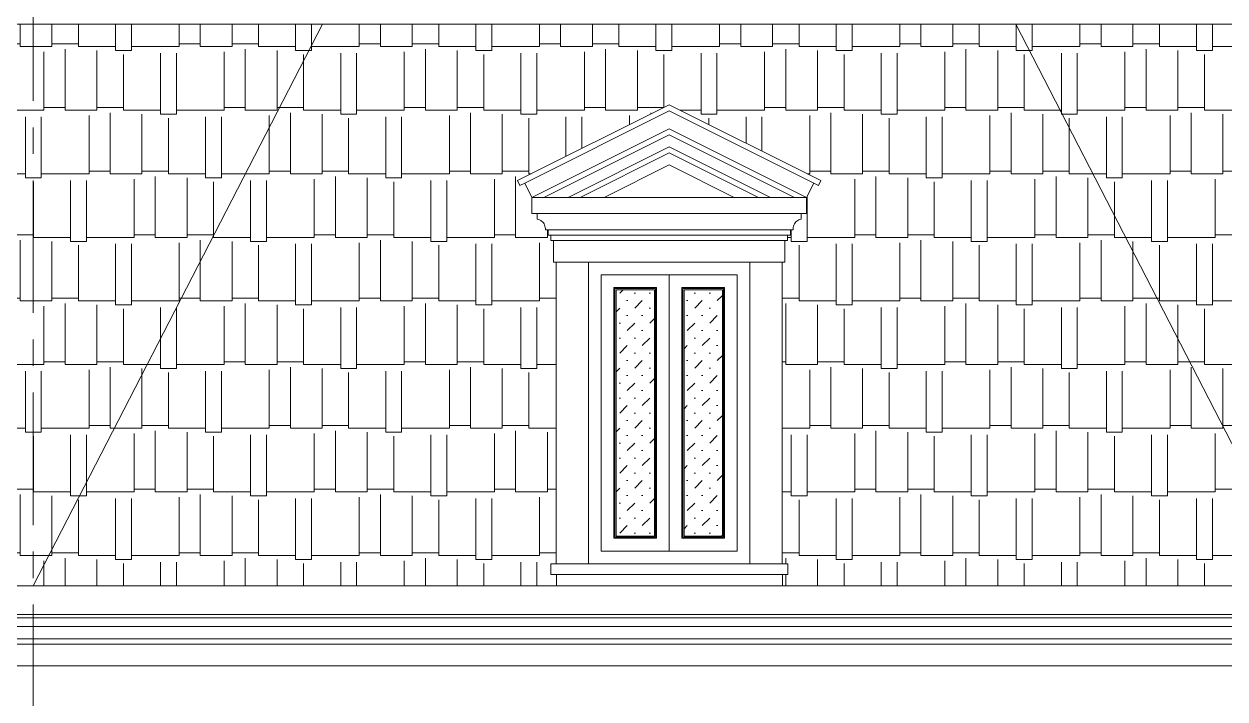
# Model space of a CAD drawing. Header units: millimetres. Extents: x 1832547 to 2001569, y -558009 to -417808.
# Drawn here: x 1948921 to 1954587, y -520577 to -517394 of the extents above; entities that cross this region are included whole.
import ezdxf

# ---------------------------------------------------------------- set-up
doc = ezdxf.new("R2010")
doc.units = ezdxf.units.MM
doc.header["$MEASUREMENT"] = 0
doc.linetypes.add('CENTER', pattern=[2, 1.25, -0.25, 0.25, -0.25])
doc.layers.get('0').update_dxf_attribs({"linetype": 'CONTINUOUS'})
for name, color, linetype, lineweight in [('CA. HATCH', 250, 'CONTINUOUS', 9), ('CA.manh 08', 8, 'CONTINUOUS', 9), ('CA.thay 145', 145, 'CONTINUOUS', 18), ('CA.tim 67', 67, 'CENTER', 9), ('CA.vat lieu 08', 8, 'CONTINUOUS', 5), ('CA_manh 08', 8, 'CONTINUOUS', 9)]:
    doc.layers.add(name, color=color, linetype=linetype, lineweight=lineweight)

# ---------------------------------------------------------------- blocks, each defined once
blk = doc.blocks.new('W45T5')
at = {"layer": 'CA. HATCH'}
h = blk.add_hatch(dxfattribs=at)
h.set_pattern_fill('MUDST', color=256, scale=200, angle=45, double=1)
h.set_pattern_definition([(45, (-2358.24, 0), (35.355339, 106.0660172), [50, -50, 0, -50, 0, -50])])
h.paths.add_polyline_path([(1976571.6, -519804.8), (1976752.6, -519804.8), (1976752.6, -520967.2), (1976571.6, -520967.2)])
h.paths.add_polyline_path([(1977073.6, -519804.8), (1976892.6, -519804.8), (1976892.6, -520967.2), (1977073.6, -520967.2)])
at = {"layer": 'CA.thay 145'}
for p, q in [((1976106.7, -519290.5), (1976822.6, -518932.6)), ((1977538.4, -519290.5), (1976822.6, -518932.6)), ((1976140.8, -519301.8), (1976822.6, -518960.9)), ((1977504.4, -519301.8), (1976822.6, -518960.9)), ((1976515.7, -519370), (1976822.6, -519216.5)), ((1977129.5, -519370), (1976822.6, -519216.5)), ((1976106.7, -519290.5), (1976118.1, -519313.2)), ((1976118.1, -519313.2), (1976140.8, -519301.8)), ((1976140.8, -519301.8), (1976174.9, -519370)), ((1977504.4, -519301.8), (1977470.3, -519370)), ((1977527.1, -519313.2), (1977504.4, -519301.8)), ((1977538.4, -519290.5), (1977527.1, -519313.2)), ((1976174.9, -519446.2), (1976174.9, -519370)), ((1976174.9, -519370), (1976231.7, -519370)), ((1976231.7, -519370), (1976345.3, -519370)), ((1976345.3, -519370), (1976402.1, -519370)), ((1976402.1, -519370), (1976515.7, -519370)), ((1976515.7, -519370), (1977129.5, -519370)), ((1977129.5, -519370), (1977243.1, -519370)), ((1977243.1, -519370), (1977299.9, -519370)), ((1977299.9, -519370), (1977413.5, -519370)), ((1977413.5, -519370), (1977470.3, -519370)), ((1977470.3, -519446.2), (1977470.3, -519370)), ((1976174.9, -519446.2), (1976200.3, -519446.2)), ((1976200.3, -519471.6), (1976200.3, -519446.2)), ((1976200.3, -519446.2), (1977444.9, -519446.2)), ((1977444.9, -519446.2), (1977444.9, -519471.6)), ((1977444.9, -519446.2), (1977470.3, -519446.2)), ((1976205.8, -519473.2), (1976200.3, -519471.6)), ((1976211.1, -519475.4), (1976205.8, -519473.2)), ((1976216.2, -519478.2), (1976211.1, -519475.4)), ((1976220.8, -519481.6), (1976216.2, -519478.2)), ((1976225, -519485.5), (1976220.8, -519481.6)), ((1976228.8, -519489.9), (1976225, -519485.5)), ((1976231.9, -519494.7), (1976228.8, -519489.9)), ((1976234.5, -519499.9), (1976231.9, -519494.7)), ((1976236.5, -519505.3), (1976234.5, -519499.9)), ((1976237.8, -519510.9), (1976236.5, -519505.3)), ((1976238.4, -519516.6), (1976237.8, -519510.9)), ((1977407.4, -519510.9), (1977406.8, -519516.6)), ((1977408.7, -519505.3), (1977407.4, -519510.9)), ((1977410.7, -519499.9), (1977408.7, -519505.3)), ((1977413.3, -519494.7), (1977410.7, -519499.9)), ((1977416.4, -519489.9), (1977413.3, -519494.7)), ((1977420.2, -519485.5), (1977416.4, -519489.9)), ((1977424.4, -519481.6), (1977420.2, -519485.5)), ((1977429, -519478.2), (1977424.4, -519481.6)), ((1977434, -519475.4), (1977429, -519478.2)), ((1977439.4, -519473.2), (1977434, -519475.4)), ((1977444.9, -519471.6), (1977439.4, -519473.2)), ((1976238.4, -519522.4), (1976238.4, -519516.6)), ((1976251.1, -519522.4), (1976238.4, -519522.4)), ((1976251.1, -519547.8), (1976251.1, -519522.4)), ((1976263.8, -519547.8), (1976251.1, -519547.8)), ((1976263.8, -519547.8), (1976263.8, -519573.2)), ((1977394.1, -519547.8), (1977381.4, -519547.8)), ((1977381.4, -519573.2), (1977381.4, -519547.8)), ((1977394.1, -519547.8), (1977394.1, -519522.4)), ((1977406.8, -519522.4), (1977394.1, -519522.4)), ((1977406.8, -519516.6), (1977406.8, -519522.4)), ((1976263.8, -519573.2), (1976276.5, -519573.2)), ((1976276.5, -519674.8), (1976276.5, -519573.2)), ((1977368.7, -519674.8), (1977368.7, -519573.2)), ((1977368.7, -519573.2), (1977381.4, -519573.2)), ((1976289.2, -519674.8), (1976276.5, -519674.8)), ((1976289.2, -519674.8), (1976289.2, -521097.2)), ((1976441.6, -519674.8), (1976289.2, -519674.8)), ((1977356, -519674.8), (1977203.6, -519674.8)), ((1977368.7, -519674.8), (1977356, -519674.8)), ((1977356, -519674.8), (1977356, -521097.2)), ((1976264.7, -521097.2), (1976264.7, -521148)), ((1976289.2, -521097.2), (1976264.7, -521097.2)), ((1976441.6, -521097.2), (1976289.2, -521097.2)), ((1977203.6, -521097.2), (1977356, -521097.2)), ((1977356, -521097.2), (1977382.3, -521097.2)), ((1977382.3, -521148), (1977382.3, -521097.2)), ((1976264.7, -521148), (1976290.1, -521148)), ((1976290.1, -521148), (1976290.1, -521202)), ((1976290.1, -521148), (1977356.9, -521148)), ((1977356.9, -521202), (1977356.9, -521148)), ((1977356.9, -521148), (1977382.3, -521148)), ((1977356.9, -521202), (1976290.1, -521202))]:
    blk.add_line(p, q, dxfattribs=at)
for points in [[(1976441.6, -519674.8), (1977203.6, -519674.8), (1977203.6, -521097.2), (1976441.6, -521097.2)], [(1976501.6, -519734.8), (1976822.6, -519734.8), (1976822.6, -521037.2), (1976501.6, -521037.2)], [(1977143.6, -519734.8), (1976822.6, -519734.8), (1976822.6, -521037.2), (1977143.6, -521037.2)], [(1976561.6, -519794.8), (1976762.6, -519794.8), (1976762.6, -520977.2), (1976561.6, -520977.2)], [(1977083.6, -519794.8), (1976882.6, -519794.8), (1976882.6, -520977.2), (1977083.6, -520977.2)]]:
    blk.add_lwpolyline(points, close=True, dxfattribs=at)
at = {"layer": 'CA_manh 08'}
for p, q in [((1976174.9, -519370), (1976822.6, -519046.1)), ((1977470.3, -519370), (1976822.6, -519046.1)), ((1976231.7, -519370), (1976822.6, -519074.5)), ((1977413.5, -519370), (1976822.6, -519074.5)), ((1976345.3, -519370), (1976822.6, -519131.3)), ((1976402.1, -519370), (1976822.6, -519159.7)), ((1977299.9, -519370), (1976822.6, -519131.3)), ((1977243.1, -519370), (1976822.6, -519159.7)), ((1977394.1, -519522.4), (1976251.1, -519522.4)), ((1977381.4, -519547.8), (1976263.8, -519547.8)), ((1976276.5, -519573.2), (1977368.7, -519573.2))]:
    blk.add_line(p, q, dxfattribs=at)
for points in [[(1976566.6, -519799.8), (1976757.6, -519799.8), (1976757.6, -520972.2), (1976566.6, -520972.2)], [(1976571.6, -519804.8), (1976752.6, -519804.8), (1976752.6, -520967.2), (1976571.6, -520967.2)], [(1977078.6, -519799.8), (1976887.6, -519799.8), (1976887.6, -520972.2), (1977078.6, -520972.2)], [(1977073.6, -519804.8), (1976892.6, -519804.8), (1976892.6, -520967.2), (1977073.6, -520967.2)]]:
    blk.add_lwpolyline(points, close=True, dxfattribs=at)

msp = doc.modelspace()

# ---------------------------------------------------------------- hatches: boundary and pattern name
at = {"layer": 'CA.vat lieu 08'}
h = msp.add_hatch(dxfattribs=at)
h.set_pattern_fill('AR-RSHKE', color=256, scale=25)
h.set_pattern_definition([(0, (489.67, 0), (637.5, 300), [150, -125, 175, -75, 225, -100]), (0, (639.67, 12.5), (637.5, 300), [125, -475, 100, -150]), (0, (939.67, -18.75), (637.5, 300), [75, -775]), (90, (489.67, 0), (-212.5, 300), [287.5, -912.5]), (90, (639.67, 0), (-212.5, 300), [281.25, -918.75]), (90, (764.67, 0), (-212.5, 300), [262.5, -937.5]), (90, (939.67, -18.75), (-212.5, 300), [287.5, -912.5]), (90, (1014.67, -18.75), (-212.5, 300), [287.5, -912.5]), (90, (1239.67, 0), (-212.5, 300), [275, -925])])
h.paths.add_polyline_path([(1948023.7, -517774.2), (1946792.9, -517774.2), (1946792.9, -518132.1), (1947839.3, -518132.1)])
h.paths.add_polyline_path([(1950329.7, -517393.6), (1948219.7, -517393.6), (1946854.7, -520043.6), (1948964.7, -520043.6)])
h.paths.add_polyline_path([(1951964.8, -517774.2), (1952680.7, -518132.1), (1952669.3, -518154.8), (1952646.6, -518143.5), (1952612.5, -518211.6), (1952612.5, -518287.8), (1952587.1, -518287.8), (1952587.1, -518313.2), (1952581.6, -518314.8), (1952576.2, -518317), (1952571.2, -518319.8), (1952566.6, -518323.2), (1952562.4, -518327.2), (1952558.6, -518331.6), (1952555.5, -518336.4), (1952552.9, -518341.5), (1952550.9, -518346.9), (1952549.6, -518352.5), (1952549, -518358.3), (1952549, -518364), (1952536.3, -518364), (1952536.3, -518389.4), (1952523.6, -518389.4), (1952523.6, -518414.8), (1952510.9, -518414.8), (1952510.9, -518516.4), (1952498.2, -518516.4), (1952498.2, -519938.8), (1952524.5, -519938.8), (1952524.5, -519989.6), (1952499.1, -519989.6), (1952499.1, -520043.6), (1954964.9, -520043.6), (1953599.9, -517393.6), (1950329.7, -517393.6), (1948964.7, -520043.6), (1951432.3, -520043.6), (1951432.3, -519989.6), (1951406.9, -519989.6), (1951406.9, -519938.8), (1951431.4, -519938.8), (1951431.4, -518516.4), (1951418.7, -518516.4), (1951418.7, -518414.8), (1951406, -518414.8), (1951406, -518389.4), (1951393.3, -518389.4), (1951393.3, -518364), (1951380.6, -518364), (1951380.6, -518358.3), (1951380, -518352.5), (1951378.7, -518346.9), (1951376.7, -518341.5), (1951374.1, -518336.4), (1951371, -518331.6), (1951367.2, -518327.2), (1951363, -518323.2), (1951358.4, -518319.8), (1951353.4, -518317), (1951348, -518314.8), (1951342.5, -518313.2), (1951342.5, -518287.8), (1951317.1, -518287.8), (1951317.1, -518211.6), (1951283, -518143.5), (1951260.3, -518154.8), (1951248.9, -518132.1)])
h.paths.add_polyline_path([(1957159.9, -517393.6), (1953599.9, -517393.6), (1954964.9, -520043.6), (1958524.9, -520043.6)])
h.paths.add_polyline_path([(1957859.9, -517393.6), (1957159.9, -517393.6), (1958524.9, -520043.6), (1959224.9, -520043.6)])

# ---------------------------------------------------------------- linework, layer by layer
at = {"layer": 'CA.manh 08'}
for points in [[(1960085.4, -520194.4), (1945837.1, -520194.4)], [(1960026.2, -520234.7), (1945914.8, -520234.6)], [(1959973.7, -520292.5), (1945967.3, -520292.5)]]:
    msp.add_lwpolyline(points, dxfattribs=at)
at = {"layer": 'CA.thay 145'}
for points in [[(1957859.9, -517393.6), (1948219.7, -517393.6)], [(1948964.7, -520043.6), (1950329.7, -517393.6)], [(1954964.9, -520043.6), (1953599.9, -517393.6)], [(1946071.6, -520043.6), (1959864.4, -520043.6)], [(1960104, -520177.7), (1945804.7, -520177.7)], [(1959879.4, -520318.8), (1946056.6, -520318.8)], [(1946071.6, -520420.8), (1959879.4, -520420.8)]]:
    msp.add_lwpolyline(points, dxfattribs=at)
at = {"layer": 'CA.tim 67', "ltscale": 500}
msp.add_line((1948964.7, -530756.3), (1948964.7, -514383.7), dxfattribs=at)
for points in [[(1963746.8, -517393.6), (1938284.7, -517393.6)], [(1963746.8, -520043.6), (1938284.7, -520043.6)]]:
    msp.add_lwpolyline(points, dxfattribs=at)

# ---------------------------------------------------------------- block references
msp.add_blockref('W45T5', (-24857.8, 1158.4))

doc.saveas('drawing.dxf')
